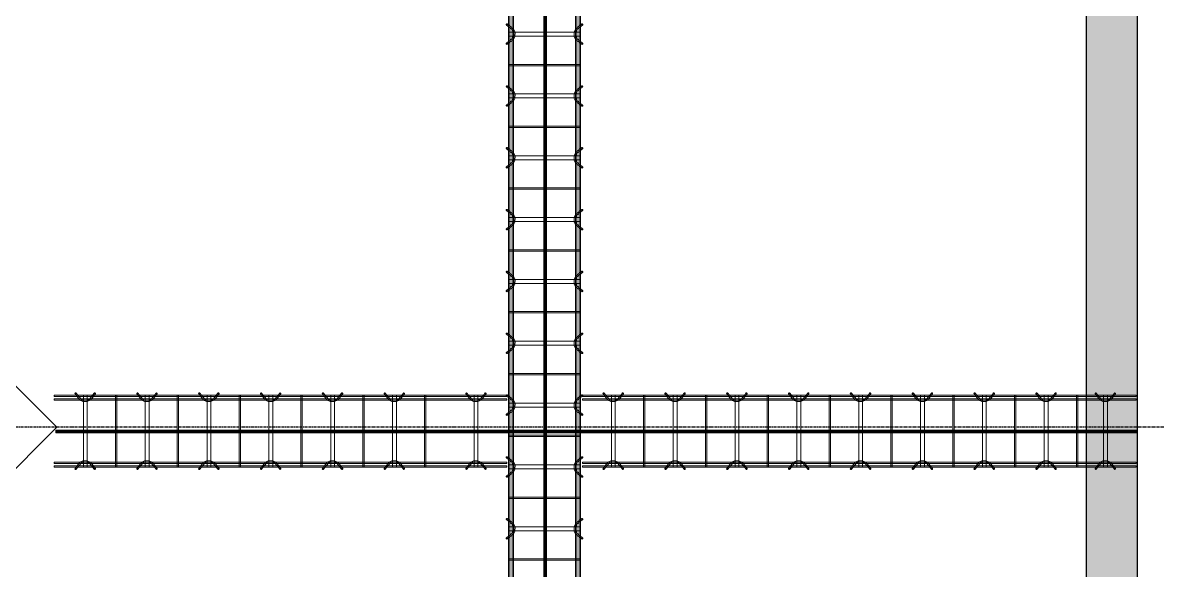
# Model space of a CAD drawing. Header units: inches. Extents: x -19229 to -222, y -6301 to 12387.
# Drawn here: x -2159.7 to -1939.5, y 11159.4 to 11265.7 of the extents above; entities that cross this region are included whole.
import ezdxf

# ---------------------------------------------------------------- set-up
doc = ezdxf.new("R2010")
doc.units = ezdxf.units.IN
doc.header["$MEASUREMENT"] = 0
doc.linetypes.add('Grid Line 1_2_', pattern=[0.875, 0.5, -0.125, 0.125, -0.125])
for name, color, linetype, lineweight in [('A-FLOR', 192, 'Continuous', 9), ('A-GENM', 13, 'Continuous', 9), ('A-WALL-PATT', 111, 'Continuous', 25), ('S-BEAM', 12, 'Continuous', 9), ('S-FNDN', 32, 'Continuous', 9), ('S-GRID', 1, 'Continuous', 9)]:
    doc.layers.add(name, color=color, linetype=linetype, lineweight=lineweight)

# ---------------------------------------------------------------- blocks, each defined once
blk = doc.blocks.new('Dowel bar assembly - Dowel bar assembly-669756-SLAB ON GROUND JOINTS')
at = {"layer": 'S-BEAM'}
for p, q in [((1264.02, 2.23), (1264.97, 1.03)), ((1265.18, 1.19), (1264.23, 2.39)), ((1267.76, 2.39), (1266.81, 1.19)), ((1267.01, 1.03), (1267.96, 2.23)), ((1276.02, 2.23), (1276.97, 1.03)), ((1277.18, 1.19), (1276.23, 2.39)), ((1279.76, 2.39), (1278.81, 1.19)), ((1279.01, 1.03), (1279.96, 2.23)), ((1288.02, 2.23), (1288.97, 1.03)), ((1289.18, 1.19), (1288.23, 2.39)), ((1291.76, 2.39), (1290.81, 1.19)), ((1291.01, 1.03), (1291.96, 2.23)), ((1300.02, 2.23), (1300.97, 1.03)), ((1301.18, 1.19), (1300.23, 2.39)), ((1303.76, 2.39), (1302.81, 1.19)), ((1303.01, 1.03), (1303.96, 2.23)), ((1312.02, 2.23), (1312.97, 1.03)), ((1313.18, 1.19), (1312.23, 2.39)), ((1315.76, 2.39), (1314.81, 1.19)), ((1315.01, 1.03), (1315.96, 2.23)), ((1324.02, 2.23), (1324.97, 1.03)), ((1325.18, 1.19), (1324.23, 2.39)), ((1327.76, 2.39), (1326.81, 1.19)), ((1327.01, 1.03), (1327.96, 2.23)), ((1336.02, 2.23), (1336.97, 1.03)), ((1337.18, 1.19), (1336.23, 2.39)), ((1339.76, 2.39), (1338.81, 1.19)), ((1339.01, 1.03), (1339.96, 2.23)), ((1348.02, 2.23), (1348.97, 1.03)), ((1349.18, 1.19), (1348.23, 2.39)), ((1351.76, 2.39), (1350.81, 1.19)), ((1351.01, 1.03), (1351.96, 2.23)), ((1360.02, 2.23), (1360.97, 1.03)), ((1361.18, 1.19), (1360.23, 2.39)), ((1363.76, 2.39), (1362.81, 1.19)), ((1363.01, 1.03), (1363.96, 2.23)), ((2175, 1.98), (0, 1.98)), ((0, 1.72), (2175, 1.72)), ((2175, 1.25), (0, 1.25)), ((0, 0.99), (2175, 0.99)), ((1259.87, 1.99), (1259.87, -12.01)), ((1260.13, 1.99), (1259.87, 1.99)), ((1259.87, 1.99), (1260.13, 1.99)), ((1260.13, -12.01), (1260.13, 1.99)), ((1265.62, 1.99), (1265.62, -12.01)), ((1266.38, 1.99), (1265.62, 1.99)), ((1265.62, 1.99), (1266.38, 1.99)), ((1266.38, -12.01), (1266.38, 1.99)), ((1271.87, 1.99), (1271.87, -12.01)), ((1272.13, 1.99), (1271.87, 1.99)), ((1271.87, 1.99), (1272.13, 1.99)), ((1272.13, -12.01), (1272.13, 1.99)), ((1277.62, 1.99), (1277.62, -12.01)), ((1278.38, 1.99), (1277.62, 1.99)), ((1277.62, 1.99), (1278.38, 1.99)), ((1278.38, -12.01), (1278.38, 1.99)), ((1283.87, 1.99), (1283.87, -12.01)), ((1284.13, 1.99), (1283.87, 1.99)), ((1283.87, 1.99), (1284.13, 1.99)), ((1284.13, -12.01), (1284.13, 1.99)), ((1289.62, 1.99), (1289.62, -12.01)), ((1290.38, 1.99), (1289.62, 1.99)), ((1289.62, 1.99), (1290.38, 1.99)), ((1290.38, -12.01), (1290.38, 1.99)), ((1295.87, 1.99), (1295.87, -12.01)), ((1296.13, 1.99), (1295.87, 1.99)), ((1295.87, 1.99), (1296.13, 1.99)), ((1296.13, -12.01), (1296.13, 1.99)), ((1301.62, 1.99), (1301.62, -12.01)), ((1302.38, 1.99), (1301.62, 1.99)), ((1301.62, 1.99), (1302.38, 1.99)), ((1302.38, -12.01), (1302.38, 1.99)), ((1307.87, 1.99), (1307.87, -12.01)), ((1308.13, 1.99), (1307.87, 1.99)), ((1307.87, 1.99), (1308.13, 1.99)), ((1308.13, -12.01), (1308.13, 1.99)), ((1313.62, 1.99), (1313.62, -12.01)), ((1314.38, 1.99), (1313.62, 1.99)), ((1313.62, 1.99), (1314.38, 1.99)), ((1314.38, -12.01), (1314.38, 1.99)), ((1319.87, 1.99), (1319.87, -12.01)), ((1320.13, 1.99), (1319.87, 1.99)), ((1319.87, 1.99), (1320.13, 1.99)), ((1320.13, -12.01), (1320.13, 1.99)), ((1325.62, 1.99), (1325.62, -12.01)), ((1326.38, 1.99), (1325.62, 1.99)), ((1325.62, 1.99), (1326.38, 1.99)), ((1326.38, -12.01), (1326.38, 1.99)), ((1331.87, 1.99), (1331.87, -12.01)), ((1332.13, 1.99), (1331.87, 1.99)), ((1331.87, 1.99), (1332.13, 1.99)), ((1332.13, -12.01), (1332.13, 1.99)), ((1337.62, 1.99), (1337.62, -12.01)), ((1338.38, 1.99), (1337.62, 1.99)), ((1337.62, 1.99), (1338.38, 1.99)), ((1338.38, -12.01), (1338.38, 1.99)), ((1343.87, 1.99), (1343.87, -12.01)), ((1344.13, 1.99), (1343.87, 1.99)), ((1343.87, 1.99), (1344.13, 1.99)), ((1344.13, -12.01), (1344.13, 1.99)), ((1349.62, 1.99), (1349.62, -12.01)), ((1350.38, 1.99), (1349.62, 1.99)), ((1349.62, 1.99), (1350.38, 1.99)), ((1350.38, -12.01), (1350.38, 1.99)), ((1355.87, 1.99), (1355.87, -12.01)), ((1356.13, 1.99), (1355.87, 1.99)), ((1355.87, 1.99), (1356.13, 1.99)), ((1356.13, -12.01), (1356.13, 1.99)), ((1361.62, 1.99), (1361.62, -12.01)), ((1362.38, 1.99), (1361.62, 1.99)), ((1361.62, 1.99), (1362.38, 1.99)), ((1362.38, -12.01), (1362.38, 1.99)), ((2175, -11.01), (0, -11.01)), ((0, -11.27), (2175, -11.27)), ((2175, -11.74), (0, -11.74)), ((0, -12), (2175, -12)), ((1260.13, -12.01), (1259.87, -12.01)), ((1259.87, -12.01), (1260.13, -12.01)), ((1264.97, -11.05), (1264.02, -12.25)), ((1264.23, -12.41), (1265.18, -11.21)), ((1266.38, -12.01), (1265.62, -12.01)), ((1265.62, -12.01), (1266.38, -12.01)), ((1266.81, -11.21), (1267.76, -12.41)), ((1267.96, -12.25), (1267.01, -11.05)), ((1272.13, -12.01), (1271.87, -12.01)), ((1271.87, -12.01), (1272.13, -12.01)), ((1276.97, -11.05), (1276.02, -12.25)), ((1276.23, -12.41), (1277.18, -11.21)), ((1278.38, -12.01), (1277.62, -12.01)), ((1277.62, -12.01), (1278.38, -12.01)), ((1278.81, -11.21), (1279.76, -12.41)), ((1279.96, -12.25), (1279.01, -11.05)), ((1284.13, -12.01), (1283.87, -12.01)), ((1283.87, -12.01), (1284.13, -12.01)), ((1288.97, -11.05), (1288.02, -12.25)), ((1288.23, -12.41), (1289.18, -11.21)), ((1290.38, -12.01), (1289.62, -12.01)), ((1289.62, -12.01), (1290.38, -12.01)), ((1290.81, -11.21), (1291.76, -12.41)), ((1291.96, -12.25), (1291.01, -11.05)), ((1296.13, -12.01), (1295.87, -12.01)), ((1295.87, -12.01), (1296.13, -12.01)), ((1300.97, -11.05), (1300.02, -12.25)), ((1300.23, -12.41), (1301.18, -11.21)), ((1302.38, -12.01), (1301.62, -12.01)), ((1301.62, -12.01), (1302.38, -12.01)), ((1302.81, -11.21), (1303.76, -12.41)), ((1303.96, -12.25), (1303.01, -11.05)), ((1308.13, -12.01), (1307.87, -12.01)), ((1307.87, -12.01), (1308.13, -12.01)), ((1312.97, -11.05), (1312.02, -12.25)), ((1312.23, -12.41), (1313.18, -11.21)), ((1314.38, -12.01), (1313.62, -12.01)), ((1313.62, -12.01), (1314.38, -12.01)), ((1314.81, -11.21), (1315.76, -12.41)), ((1315.96, -12.25), (1315.01, -11.05)), ((1320.13, -12.01), (1319.87, -12.01)), ((1319.87, -12.01), (1320.13, -12.01)), ((1324.97, -11.05), (1324.02, -12.25)), ((1324.23, -12.41), (1325.18, -11.21)), ((1326.38, -12.01), (1325.62, -12.01)), ((1325.62, -12.01), (1326.38, -12.01)), ((1326.81, -11.21), (1327.76, -12.41)), ((1327.96, -12.25), (1327.01, -11.05)), ((1332.13, -12.01), (1331.87, -12.01)), ((1331.87, -12.01), (1332.13, -12.01)), ((1336.97, -11.05), (1336.02, -12.25)), ((1336.23, -12.41), (1337.18, -11.21)), ((1338.38, -12.01), (1337.62, -12.01)), ((1337.62, -12.01), (1338.38, -12.01)), ((1338.81, -11.21), (1339.76, -12.41)), ((1339.96, -12.25), (1339.01, -11.05)), ((1344.13, -12.01), (1343.87, -12.01)), ((1343.87, -12.01), (1344.13, -12.01)), ((1348.97, -11.05), (1348.02, -12.25)), ((1348.23, -12.41), (1349.18, -11.21)), ((1350.38, -12.01), (1349.62, -12.01)), ((1349.62, -12.01), (1350.38, -12.01)), ((1350.81, -11.21), (1351.76, -12.41)), ((1351.96, -12.25), (1351.01, -11.05)), ((1356.13, -12.01), (1355.87, -12.01)), ((1355.87, -12.01), (1356.13, -12.01)), ((1360.97, -11.05), (1360.02, -12.25)), ((1360.23, -12.41), (1361.18, -11.21)), ((1362.38, -12.01), (1361.62, -12.01)), ((1361.62, -12.01), (1362.38, -12.01)), ((1362.81, -11.21), (1363.76, -12.41)), ((1363.96, -12.25), (1363.01, -11.05))]:
    blk.add_line(p, q, dxfattribs=at)
at = {"layer": 'S-BEAM', "flags": 128}
for points in [[(1264.97, 1.03), (1265.53, 0.73), (1266.39, 0.72), (1266.97, 0.99), (1267.01, 1.03)], [(1265.18, 1.19), (1265.62, 0.97), (1266.38, 0.98), (1266.81, 1.19)], [(1276.97, 1.03), (1277.53, 0.73), (1278.39, 0.72), (1278.97, 0.99), (1279.01, 1.03)], [(1277.18, 1.19), (1277.62, 0.97), (1278.38, 0.98), (1278.81, 1.19)], [(1288.97, 1.03), (1289.53, 0.73), (1290.39, 0.72), (1290.97, 0.99), (1291.01, 1.03)], [(1289.18, 1.19), (1289.62, 0.97), (1290.38, 0.98), (1290.81, 1.19)], [(1300.97, 1.03), (1301.53, 0.73), (1302.39, 0.72), (1302.97, 0.99), (1303.01, 1.03)], [(1301.18, 1.19), (1301.62, 0.97), (1302.38, 0.98), (1302.81, 1.19)], [(1312.97, 1.03), (1313.53, 0.73), (1314.39, 0.72), (1314.97, 0.99), (1315.01, 1.03)], [(1313.18, 1.19), (1313.62, 0.97), (1314.38, 0.98), (1314.81, 1.19)], [(1324.97, 1.03), (1325.53, 0.73), (1326.39, 0.72), (1326.97, 0.99), (1327.01, 1.03)], [(1325.18, 1.19), (1325.62, 0.97), (1326.38, 0.98), (1326.81, 1.19)], [(1336.97, 1.03), (1337.53, 0.73), (1338.39, 0.72), (1338.97, 0.99), (1339.01, 1.03)], [(1337.18, 1.19), (1337.62, 0.97), (1338.38, 0.98), (1338.81, 1.19)], [(1348.97, 1.03), (1349.53, 0.73), (1350.39, 0.72), (1350.97, 0.99), (1351.01, 1.03)], [(1349.18, 1.19), (1349.62, 0.97), (1350.38, 0.98), (1350.81, 1.19)], [(1360.97, 1.03), (1361.53, 0.73), (1362.39, 0.72), (1362.97, 0.99), (1363.01, 1.03)], [(1361.18, 1.19), (1361.62, 0.97), (1362.38, 0.98), (1362.81, 1.19)], [(1264.97, -11.05), (1265.53, -10.75), (1266.39, -10.74), (1266.97, -11.01), (1267.01, -11.05)], [(1265.18, -11.21), (1265.62, -10.99), (1266.38, -11), (1266.81, -11.21)], [(1276.97, -11.05), (1277.53, -10.75), (1278.39, -10.74), (1278.97, -11.01), (1279.01, -11.05)], [(1277.18, -11.21), (1277.62, -10.99), (1278.38, -11), (1278.81, -11.21)], [(1288.97, -11.05), (1289.53, -10.75), (1290.39, -10.74), (1290.97, -11.01), (1291.01, -11.05)], [(1289.18, -11.21), (1289.62, -10.99), (1290.38, -11), (1290.81, -11.21)], [(1300.97, -11.05), (1301.53, -10.75), (1302.39, -10.74), (1302.97, -11.01), (1303.01, -11.05)], [(1301.18, -11.21), (1301.62, -10.99), (1302.38, -11), (1302.81, -11.21)], [(1312.97, -11.05), (1313.53, -10.75), (1314.39, -10.74), (1314.97, -11.01), (1315.01, -11.05)], [(1313.18, -11.21), (1313.62, -10.99), (1314.38, -11), (1314.81, -11.21)], [(1324.97, -11.05), (1325.53, -10.75), (1326.39, -10.74), (1326.97, -11.01), (1327.01, -11.05)], [(1325.18, -11.21), (1325.62, -10.99), (1326.38, -11), (1326.81, -11.21)], [(1336.97, -11.05), (1337.53, -10.75), (1338.39, -10.74), (1338.97, -11.01), (1339.01, -11.05)], [(1337.18, -11.21), (1337.62, -10.99), (1338.38, -11), (1338.81, -11.21)], [(1348.97, -11.05), (1349.53, -10.75), (1350.39, -10.74), (1350.97, -11.01), (1351.01, -11.05)], [(1349.18, -11.21), (1349.62, -10.99), (1350.38, -11), (1350.81, -11.21)], [(1360.97, -11.05), (1361.53, -10.75), (1362.39, -10.74), (1362.97, -11.01), (1363.01, -11.05)], [(1361.18, -11.21), (1361.62, -10.99), (1362.38, -11), (1362.81, -11.21)]]:
    blk.add_lwpolyline(points, dxfattribs=at)
at = {"layer": 'S-BEAM'}
for centre, major_axis, start_param, end_param in [((1264.12, 2.31), (0.101, 0.08), 5.709265, 8.850858), ((1264.12, 2.31), (0.101, 0.08), 2.567673, 5.709265), ((1267.86, 2.31), (-0.101, 0.08), 3.715513, 6.857105), ((1267.86, 2.31), (-0.101, 0.08), 0.57392, 3.715513), ((1276.12, 2.31), (0.101, 0.08), 5.709265, 8.850858), ((1276.12, 2.31), (0.101, 0.08), 2.567673, 5.709265), ((1279.86, 2.31), (-0.101, 0.08), 3.715513, 6.857105), ((1279.86, 2.31), (-0.101, 0.08), 0.57392, 3.715513), ((1288.12, 2.31), (0.101, 0.08), 5.709265, 8.850858), ((1288.12, 2.31), (0.101, 0.08), 2.567673, 5.709265), ((1291.86, 2.31), (-0.101, 0.08), 3.715513, 6.857105), ((1291.86, 2.31), (-0.101, 0.08), 0.57392, 3.715513), ((1300.12, 2.31), (0.101, 0.08), 5.709265, 8.850858), ((1300.12, 2.31), (0.101, 0.08), 2.567673, 5.709265), ((1303.86, 2.31), (-0.101, 0.08), 3.715513, 6.857105), ((1303.86, 2.31), (-0.101, 0.08), 0.57392, 3.715513), ((1312.12, 2.31), (0.101, 0.08), 5.709265, 8.850858), ((1312.12, 2.31), (0.101, 0.08), 2.567673, 5.709265), ((1315.86, 2.31), (-0.101, 0.08), 3.715513, 6.857105), ((1315.86, 2.31), (-0.101, 0.08), 0.57392, 3.715513), ((1324.12, 2.31), (0.101, 0.08), 5.709265, 8.850858), ((1324.12, 2.31), (0.101, 0.08), 2.567673, 5.709265), ((1327.86, 2.31), (-0.101, 0.08), 3.715513, 6.857105), ((1327.86, 2.31), (-0.101, 0.08), 0.57392, 3.715513), ((1336.12, 2.31), (0.101, 0.08), 5.709265, 8.850858), ((1336.12, 2.31), (0.101, 0.08), 2.567673, 5.709265), ((1339.86, 2.31), (-0.101, 0.08), 3.715513, 6.857105), ((1339.86, 2.31), (-0.101, 0.08), 0.57392, 3.715513), ((1348.12, 2.31), (0.101, 0.08), 5.709265, 8.850858), ((1348.12, 2.31), (0.101, 0.08), 2.567673, 5.709265), ((1351.86, 2.31), (-0.101, 0.08), 3.715513, 6.857105), ((1351.86, 2.31), (-0.101, 0.08), 0.57392, 3.715513), ((1360.12, 2.31), (0.101, 0.08), 5.709265, 8.850858), ((1360.12, 2.31), (0.101, 0.08), 2.567673, 5.709265), ((1363.86, 2.31), (-0.101, 0.08), 3.715513, 6.857105), ((1363.86, 2.31), (-0.101, 0.08), 0.57392, 3.715513), ((1264.12, -12.33), (-0.101, 0.08), 3.715513, 6.857105), ((1264.12, -12.33), (-0.101, 0.08), 0.57392, 3.715513), ((1267.86, -12.33), (0.101, 0.08), 5.709265, 8.850858), ((1267.86, -12.33), (0.101, 0.08), 2.567673, 5.709265), ((1276.12, -12.33), (-0.101, 0.08), 3.715513, 6.857105), ((1276.12, -12.33), (-0.101, 0.08), 0.57392, 3.715513), ((1279.86, -12.33), (0.101, 0.08), 5.709265, 8.850858), ((1279.86, -12.33), (0.101, 0.08), 2.567673, 5.709265), ((1288.12, -12.33), (-0.101, 0.08), 3.715513, 6.857105), ((1288.12, -12.33), (-0.101, 0.08), 0.57392, 3.715513), ((1291.86, -12.33), (0.101, 0.08), 5.709265, 8.850858), ((1291.86, -12.33), (0.101, 0.08), 2.567673, 5.709265), ((1300.12, -12.33), (-0.101, 0.08), 3.715513, 6.857105), ((1300.12, -12.33), (-0.101, 0.08), 0.57392, 3.715513), ((1303.86, -12.33), (0.101, 0.08), 5.709265, 8.850858), ((1303.86, -12.33), (0.101, 0.08), 2.567673, 5.709265), ((1312.12, -12.33), (-0.101, 0.08), 3.715513, 6.857105), ((1312.12, -12.33), (-0.101, 0.08), 0.57392, 3.715513), ((1315.86, -12.33), (0.101, 0.08), 5.709265, 8.850858), ((1315.86, -12.33), (0.101, 0.08), 2.567673, 5.709265), ((1324.12, -12.33), (-0.101, 0.08), 3.715513, 6.857105), ((1324.12, -12.33), (-0.101, 0.08), 0.57392, 3.715513), ((1327.86, -12.33), (0.101, 0.08), 5.709265, 8.850858), ((1327.86, -12.33), (0.101, 0.08), 2.567673, 5.709265), ((1336.12, -12.33), (-0.101, 0.08), 3.715513, 6.857105), ((1336.12, -12.33), (-0.101, 0.08), 0.57392, 3.715513), ((1339.86, -12.33), (0.101, 0.08), 5.709265, 8.850858), ((1339.86, -12.33), (0.101, 0.08), 2.567673, 5.709265), ((1348.12, -12.33), (-0.101, 0.08), 3.715513, 6.857105), ((1348.12, -12.33), (-0.101, 0.08), 0.57392, 3.715513), ((1351.86, -12.33), (0.101, 0.08), 5.709265, 8.850858), ((1351.86, -12.33), (0.101, 0.08), 2.567673, 5.709265), ((1360.12, -12.33), (-0.101, 0.08), 3.715513, 6.857105), ((1360.12, -12.33), (-0.101, 0.08), 0.57392, 3.715513), ((1363.86, -12.33), (0.101, 0.08), 5.709265, 8.850858), ((1363.86, -12.33), (0.101, 0.08), 2.567673, 5.709265)]:
    blk.add_ellipse(centre, major_axis=major_axis, ratio=0.816528, start_param=start_param, end_param=end_param, dxfattribs=at)
blk = doc.blocks.new('Dowel bar assembly - Dowel bar assembly-673280-SLAB ON GROUND JOINTS')
at = {"layer": 'S-BEAM'}
for p, q in [((4.02, 2.23), (4.97, 1.03)), ((5.18, 1.19), (4.23, 2.39)), ((7.76, 2.39), (6.81, 1.19)), ((7.01, 1.03), (7.96, 2.23)), ((16.02, 2.23), (16.97, 1.03)), ((17.18, 1.19), (16.23, 2.39)), ((19.76, 2.39), (18.81, 1.19)), ((19.01, 1.03), (19.96, 2.23)), ((28.02, 2.23), (28.97, 1.03)), ((29.18, 1.19), (28.23, 2.39)), ((31.76, 2.39), (30.81, 1.19)), ((31.01, 1.03), (31.96, 2.23)), ((40.02, 2.23), (40.97, 1.03)), ((41.18, 1.19), (40.23, 2.39)), ((43.76, 2.39), (42.81, 1.19)), ((43.01, 1.03), (43.96, 2.23)), ((52.02, 2.23), (52.97, 1.03)), ((53.18, 1.19), (52.23, 2.39)), ((55.76, 2.39), (54.81, 1.19)), ((55.01, 1.03), (55.96, 2.23)), ((64.02, 2.23), (64.97, 1.03)), ((65.18, 1.19), (64.23, 2.39)), ((67.76, 2.39), (66.81, 1.19)), ((67.01, 1.03), (67.96, 2.23)), ((79.86, 2.23), (80.81, 1.03)), ((81.01, 1.19), (80.06, 2.39)), ((83.6, 2.39), (82.65, 1.19)), ((82.85, 1.03), (83.8, 2.23)), ((87.84, 1.98), (0, 1.98)), ((0, 1.98), (0, 1.72)), ((0, 1.72), (0, 1.98)), ((0, 1.72), (87.84, 1.72)), ((87.84, 1.25), (0, 1.25)), ((0, 0.99), (0, 1.25)), ((0, 1.25), (0, 0.99)), ((0, 0.99), (87.84, 0.99)), ((5.63, 1.99), (5.63, -12.01)), ((6.38, 1.99), (5.63, 1.99)), ((5.63, 1.99), (6.38, 1.99)), ((6.38, -12.01), (6.38, 1.99)), ((11.87, 1.99), (11.87, -12.01)), ((12.13, 1.99), (11.87, 1.99)), ((11.87, 1.99), (12.13, 1.99)), ((12.13, -12.01), (12.13, 1.99)), ((17.63, 1.99), (17.63, -12.01)), ((18.38, 1.99), (17.63, 1.99)), ((17.63, 1.99), (18.38, 1.99)), ((18.38, -12.01), (18.38, 1.99)), ((23.87, 1.99), (23.87, -12.01)), ((24.13, 1.99), (23.87, 1.99)), ((23.87, 1.99), (24.13, 1.99)), ((24.13, -12.01), (24.13, 1.99)), ((29.63, 1.99), (29.63, -12.01)), ((30.38, 1.99), (29.63, 1.99)), ((29.63, 1.99), (30.38, 1.99)), ((30.38, -12.01), (30.38, 1.99)), ((35.87, 1.99), (35.87, -12.01)), ((36.13, 1.99), (35.87, 1.99)), ((35.87, 1.99), (36.13, 1.99)), ((36.13, -12.01), (36.13, 1.99)), ((41.63, 1.99), (41.63, -12.01)), ((42.38, 1.99), (41.63, 1.99)), ((41.63, 1.99), (42.38, 1.99)), ((42.38, -12.01), (42.38, 1.99)), ((47.87, 1.99), (47.87, -12.01)), ((48.13, 1.99), (47.87, 1.99)), ((47.87, 1.99), (48.13, 1.99)), ((48.13, -12.01), (48.13, 1.99)), ((53.63, 1.99), (53.63, -12.01)), ((54.38, 1.99), (53.63, 1.99)), ((53.63, 1.99), (54.38, 1.99)), ((54.38, -12.01), (54.38, 1.99)), ((59.87, 1.99), (59.87, -12.01)), ((60.13, 1.99), (59.87, 1.99)), ((59.87, 1.99), (60.13, 1.99)), ((60.13, -12.01), (60.13, 1.99)), ((65.63, 1.99), (65.63, -12.01)), ((66.38, 1.99), (65.63, 1.99)), ((65.63, 1.99), (66.38, 1.99)), ((66.38, -12.01), (66.38, 1.99)), ((71.87, 1.99), (71.87, -12.01)), ((72.13, 1.99), (71.87, 1.99)), ((71.87, 1.99), (72.13, 1.99)), ((72.13, -12.01), (72.13, 1.99)), ((81.46, 1.99), (81.46, -12.01)), ((82.21, 1.99), (81.46, 1.99)), ((81.46, 1.99), (82.21, 1.99)), ((82.21, -12.01), (82.21, 1.99)), ((87.84, 1.98), (87.84, 1.72)), ((87.84, 1.72), (87.84, 1.98)), ((87.84, 0.99), (87.84, 1.25)), ((87.84, 1.25), (87.84, 0.99)), ((87.84, -11.01), (0, -11.01)), ((0, -11.27), (0, -11.01)), ((0, -11.01), (0, -11.27)), ((0, -11.27), (87.84, -11.27)), ((87.84, -11.74), (0, -11.74)), ((0, -12), (0, -11.74)), ((0, -11.74), (0, -12)), ((0, -12), (87.84, -12)), ((4.97, -11.05), (4.02, -12.25)), ((4.23, -12.41), (5.18, -11.21)), ((6.38, -12.01), (5.63, -12.01)), ((5.63, -12.01), (6.38, -12.01)), ((6.81, -11.21), (7.76, -12.41)), ((7.96, -12.25), (7.01, -11.05)), ((12.13, -12.01), (11.87, -12.01)), ((11.87, -12.01), (12.13, -12.01)), ((16.97, -11.05), (16.02, -12.25)), ((16.23, -12.41), (17.18, -11.21)), ((18.38, -12.01), (17.63, -12.01)), ((17.63, -12.01), (18.38, -12.01)), ((18.81, -11.21), (19.76, -12.41)), ((19.96, -12.25), (19.01, -11.05)), ((24.13, -12.01), (23.87, -12.01)), ((23.87, -12.01), (24.13, -12.01)), ((28.97, -11.05), (28.02, -12.25)), ((28.23, -12.41), (29.18, -11.21)), ((30.38, -12.01), (29.63, -12.01)), ((29.63, -12.01), (30.38, -12.01)), ((30.81, -11.21), (31.76, -12.41)), ((31.96, -12.25), (31.01, -11.05)), ((36.13, -12.01), (35.87, -12.01)), ((35.87, -12.01), (36.13, -12.01)), ((40.97, -11.05), (40.02, -12.25)), ((40.23, -12.41), (41.18, -11.21)), ((42.38, -12.01), (41.63, -12.01)), ((41.63, -12.01), (42.38, -12.01)), ((42.81, -11.21), (43.76, -12.41)), ((43.96, -12.25), (43.01, -11.05)), ((48.13, -12.01), (47.87, -12.01)), ((47.87, -12.01), (48.13, -12.01)), ((52.97, -11.05), (52.02, -12.25)), ((52.23, -12.41), (53.18, -11.21)), ((54.38, -12.01), (53.63, -12.01)), ((53.63, -12.01), (54.38, -12.01)), ((54.81, -11.21), (55.76, -12.41)), ((55.96, -12.25), (55.01, -11.05)), ((60.13, -12.01), (59.87, -12.01)), ((59.87, -12.01), (60.13, -12.01)), ((64.97, -11.05), (64.02, -12.25)), ((64.23, -12.41), (65.18, -11.21)), ((66.38, -12.01), (65.63, -12.01)), ((65.63, -12.01), (66.38, -12.01)), ((66.81, -11.21), (67.76, -12.41)), ((67.96, -12.25), (67.01, -11.05)), ((72.13, -12.01), (71.87, -12.01)), ((71.87, -12.01), (72.13, -12.01)), ((80.81, -11.05), (79.86, -12.25)), ((80.06, -12.41), (81.01, -11.21)), ((82.21, -12.01), (81.46, -12.01)), ((81.46, -12.01), (82.21, -12.01)), ((82.65, -11.21), (83.6, -12.41)), ((83.8, -12.25), (82.85, -11.05)), ((87.84, -11.27), (87.84, -11.01)), ((87.84, -11.01), (87.84, -11.27)), ((87.84, -12), (87.84, -11.74)), ((87.84, -11.74), (87.84, -12))]:
    blk.add_line(p, q, dxfattribs=at)
at = {"layer": 'S-BEAM', "flags": 128}
for points in [[(4.97, 1.03), (5.53, 0.73), (6.39, 0.72), (6.97, 0.99), (7.01, 1.03)], [(5.18, 1.19), (5.62, 0.97), (6.38, 0.98), (6.81, 1.19)], [(16.97, 1.03), (17.53, 0.73), (18.39, 0.72), (18.97, 0.99), (19.01, 1.03)], [(17.18, 1.19), (17.62, 0.97), (18.38, 0.98), (18.81, 1.19)], [(28.97, 1.03), (29.53, 0.73), (30.39, 0.72), (30.97, 0.99), (31.01, 1.03)], [(29.18, 1.19), (29.62, 0.97), (30.38, 0.98), (30.81, 1.19)], [(40.97, 1.03), (41.53, 0.73), (42.39, 0.72), (42.97, 0.99), (43.01, 1.03)], [(41.18, 1.19), (41.62, 0.97), (42.38, 0.98), (42.81, 1.19)], [(52.97, 1.03), (53.53, 0.73), (54.39, 0.72), (54.97, 0.99), (55.01, 1.03)], [(53.18, 1.19), (53.62, 0.97), (54.38, 0.98), (54.81, 1.19)], [(64.97, 1.03), (65.53, 0.73), (66.39, 0.72), (66.97, 0.99), (67.01, 1.03)], [(65.18, 1.19), (65.62, 0.97), (66.38, 0.98), (66.81, 1.19)], [(80.81, 1.03), (81.36, 0.73), (82.22, 0.72), (82.81, 0.99), (82.85, 1.03)], [(81.01, 1.19), (81.46, 0.97), (82.22, 0.98), (82.65, 1.19)], [(4.97, -11.05), (5.53, -10.75), (6.39, -10.74), (6.97, -11.01), (7.01, -11.05)], [(5.18, -11.21), (5.62, -10.99), (6.38, -11), (6.81, -11.21)], [(16.97, -11.05), (17.53, -10.75), (18.39, -10.74), (18.97, -11.01), (19.01, -11.05)], [(17.18, -11.21), (17.62, -10.99), (18.38, -11), (18.81, -11.21)], [(28.97, -11.05), (29.53, -10.75), (30.39, -10.74), (30.97, -11.01), (31.01, -11.05)], [(29.18, -11.21), (29.62, -10.99), (30.38, -11), (30.81, -11.21)], [(40.97, -11.05), (41.53, -10.75), (42.39, -10.74), (42.97, -11.01), (43.01, -11.05)], [(41.18, -11.21), (41.62, -10.99), (42.38, -11), (42.81, -11.21)], [(52.97, -11.05), (53.53, -10.75), (54.39, -10.74), (54.97, -11.01), (55.01, -11.05)], [(53.18, -11.21), (53.62, -10.99), (54.38, -11), (54.81, -11.21)], [(64.97, -11.05), (65.53, -10.75), (66.39, -10.74), (66.97, -11.01), (67.01, -11.05)], [(65.18, -11.21), (65.62, -10.99), (66.38, -11), (66.81, -11.21)], [(80.81, -11.05), (81.36, -10.75), (82.22, -10.74), (82.81, -11.01), (82.85, -11.05)], [(81.01, -11.21), (81.46, -10.99), (82.22, -11), (82.65, -11.21)]]:
    blk.add_lwpolyline(points, dxfattribs=at)
at = {"layer": 'S-BEAM'}
for centre, major_axis, start_param, end_param in [((4.12, 2.31), (0.101, 0.08), 5.709265, 8.850858), ((4.12, 2.31), (0.101, 0.08), 2.567673, 5.709265), ((7.86, 2.31), (-0.101, 0.08), 3.715513, 6.857105), ((7.86, 2.31), (-0.101, 0.08), 0.57392, 3.715513), ((16.12, 2.31), (0.101, 0.08), 5.709265, 8.850858), ((16.12, 2.31), (0.101, 0.08), 2.567673, 5.709265), ((19.86, 2.31), (-0.101, 0.08), 3.715513, 6.857105), ((19.86, 2.31), (-0.101, 0.08), 0.57392, 3.715513), ((28.12, 2.31), (0.101, 0.08), 5.709265, 8.850858), ((28.12, 2.31), (0.101, 0.08), 2.567673, 5.709265), ((31.86, 2.31), (-0.101, 0.08), 3.715513, 6.857105), ((31.86, 2.31), (-0.101, 0.08), 0.57392, 3.715513), ((40.12, 2.31), (0.101, 0.08), 5.709265, 8.850858), ((40.12, 2.31), (0.101, 0.08), 2.567673, 5.709265), ((43.86, 2.31), (-0.101, 0.08), 3.715513, 6.857105), ((43.86, 2.31), (-0.101, 0.08), 0.57392, 3.715513), ((52.12, 2.31), (0.101, 0.08), 5.709265, 8.850858), ((52.12, 2.31), (0.101, 0.08), 2.567673, 5.709265), ((55.86, 2.31), (-0.101, 0.08), 3.715513, 6.857105), ((55.86, 2.31), (-0.101, 0.08), 0.57392, 3.715513), ((64.12, 2.31), (0.101, 0.08), 5.709265, 8.850858), ((64.12, 2.31), (0.101, 0.08), 2.567673, 5.709265), ((67.86, 2.31), (-0.101, 0.08), 3.715513, 6.857105), ((67.86, 2.31), (-0.101, 0.08), 0.57392, 3.715513), ((79.96, 2.31), (0.101, 0.08), 5.709265, 8.850858), ((79.96, 2.31), (0.101, 0.08), 2.567673, 5.709265), ((83.7, 2.31), (-0.101, 0.08), 3.715513, 6.857105), ((83.7, 2.31), (-0.101, 0.08), 0.57392, 3.715513), ((4.12, -12.33), (-0.101, 0.08), 3.715513, 6.857105), ((4.12, -12.33), (-0.101, 0.08), 0.57392, 3.715513), ((7.86, -12.33), (0.101, 0.08), 5.709265, 8.850858), ((7.86, -12.33), (0.101, 0.08), 2.567673, 5.709265), ((16.12, -12.33), (-0.101, 0.08), 3.715513, 6.857105), ((16.12, -12.33), (-0.101, 0.08), 0.57392, 3.715513), ((19.86, -12.33), (0.101, 0.08), 5.709265, 8.850858), ((19.86, -12.33), (0.101, 0.08), 2.567673, 5.709265), ((28.12, -12.33), (-0.101, 0.08), 3.715513, 6.857105), ((28.12, -12.33), (-0.101, 0.08), 0.57392, 3.715513), ((31.86, -12.33), (0.101, 0.08), 5.709265, 8.850858), ((31.86, -12.33), (0.101, 0.08), 2.567673, 5.709265), ((40.12, -12.33), (-0.101, 0.08), 3.715513, 6.857105), ((40.12, -12.33), (-0.101, 0.08), 0.57392, 3.715513), ((43.86, -12.33), (0.101, 0.08), 5.709265, 8.850858), ((43.86, -12.33), (0.101, 0.08), 2.567673, 5.709265), ((52.12, -12.33), (-0.101, 0.08), 3.715513, 6.857105), ((52.12, -12.33), (-0.101, 0.08), 0.57392, 3.715513), ((55.86, -12.33), (0.101, 0.08), 5.709265, 8.850858), ((55.86, -12.33), (0.101, 0.08), 2.567673, 5.709265), ((64.12, -12.33), (-0.101, 0.08), 3.715513, 6.857105), ((64.12, -12.33), (-0.101, 0.08), 0.57392, 3.715513), ((67.86, -12.33), (0.101, 0.08), 5.709265, 8.850858), ((67.86, -12.33), (0.101, 0.08), 2.567673, 5.709265), ((79.96, -12.33), (-0.101, 0.08), 3.715513, 6.857105), ((79.96, -12.33), (-0.101, 0.08), 0.57392, 3.715513), ((83.7, -12.33), (0.101, 0.08), 5.709265, 8.850858), ((83.7, -12.33), (0.101, 0.08), 2.567673, 5.709265)]:
    blk.add_ellipse(centre, major_axis=major_axis, ratio=0.816528, start_param=start_param, end_param=end_param, dxfattribs=at)
blk = doc.blocks.new('Dowel bar assembly - Dowel bar assembly-675810-SLAB ON GROUND JOINTS')
at = {"layer": 'S-BEAM'}
for p, q in [((4.02, 2.23), (4.97, 1.03)), ((5.18, 1.19), (4.23, 2.39)), ((7.76, 2.39), (6.81, 1.19)), ((7.01, 1.03), (7.96, 2.23)), ((16.02, 2.23), (16.97, 1.03)), ((17.18, 1.19), (16.23, 2.39)), ((19.76, 2.39), (18.81, 1.19)), ((19.01, 1.03), (19.96, 2.23)), ((28.02, 2.23), (28.97, 1.03)), ((29.18, 1.19), (28.23, 2.39)), ((31.76, 2.39), (30.81, 1.19)), ((31.01, 1.03), (31.96, 2.23)), ((40.02, 2.23), (40.97, 1.03)), ((41.18, 1.19), (40.23, 2.39)), ((43.76, 2.39), (42.81, 1.19)), ((43.01, 1.03), (43.96, 2.23)), ((52.02, 2.23), (52.97, 1.03)), ((53.18, 1.19), (52.23, 2.39)), ((55.76, 2.39), (54.81, 1.19)), ((55.01, 1.03), (55.96, 2.23)), ((64.02, 2.23), (64.97, 1.03)), ((65.18, 1.19), (64.23, 2.39)), ((67.76, 2.39), (66.81, 1.19)), ((67.01, 1.03), (67.96, 2.23)), ((76.02, 2.23), (76.97, 1.03)), ((77.18, 1.19), (76.23, 2.39)), ((79.76, 2.39), (78.81, 1.19)), ((79.01, 1.03), (79.96, 2.23)), ((88.02, 2.23), (88.97, 1.03)), ((89.18, 1.19), (88.23, 2.39)), ((91.76, 2.39), (90.81, 1.19)), ((91.01, 1.03), (91.96, 2.23)), ((99.52, 2.23), (100.47, 1.03)), ((100.68, 1.19), (99.73, 2.39)), ((103.26, 2.39), (102.31, 1.19)), ((102.51, 1.03), (103.46, 2.23)), ((107.5, 1.98), (0, 1.98)), ((0, 1.98), (0, 1.72)), ((0, 1.72), (0, 1.98)), ((0, 1.72), (107.5, 1.72)), ((107.5, 1.25), (0, 1.25)), ((0, 0.99), (0, 1.25)), ((0, 1.25), (0, 0.99)), ((0, 0.99), (107.5, 0.99)), ((5.63, 1.99), (5.63, -12.01)), ((6.38, 1.99), (5.63, 1.99)), ((5.63, 1.99), (6.38, 1.99)), ((6.38, -12.01), (6.38, 1.99)), ((11.87, 1.99), (11.87, -12.01)), ((12.13, 1.99), (11.87, 1.99)), ((11.87, 1.99), (12.13, 1.99)), ((12.13, -12.01), (12.13, 1.99)), ((17.63, 1.99), (17.63, -12.01)), ((18.38, 1.99), (17.63, 1.99)), ((17.63, 1.99), (18.38, 1.99)), ((18.38, -12.01), (18.38, 1.99)), ((23.87, 1.99), (23.87, -12.01)), ((24.13, 1.99), (23.87, 1.99)), ((23.87, 1.99), (24.13, 1.99)), ((24.13, -12.01), (24.13, 1.99)), ((29.63, 1.99), (29.63, -12.01)), ((30.38, 1.99), (29.63, 1.99)), ((29.63, 1.99), (30.38, 1.99)), ((30.38, -12.01), (30.38, 1.99)), ((35.87, 1.99), (35.87, -12.01)), ((36.13, 1.99), (35.87, 1.99)), ((35.87, 1.99), (36.13, 1.99)), ((36.13, -12.01), (36.13, 1.99)), ((41.63, 1.99), (41.63, -12.01)), ((42.38, 1.99), (41.63, 1.99)), ((41.63, 1.99), (42.38, 1.99)), ((42.38, -12.01), (42.38, 1.99)), ((47.87, 1.99), (47.87, -12.01)), ((48.13, 1.99), (47.87, 1.99)), ((47.87, 1.99), (48.13, 1.99)), ((48.13, -12.01), (48.13, 1.99)), ((53.63, 1.99), (53.63, -12.01)), ((54.38, 1.99), (53.63, 1.99)), ((53.63, 1.99), (54.38, 1.99)), ((54.38, -12.01), (54.38, 1.99)), ((59.87, 1.99), (59.87, -12.01)), ((60.13, 1.99), (59.87, 1.99)), ((59.87, 1.99), (60.13, 1.99)), ((60.13, -12.01), (60.13, 1.99)), ((65.63, 1.99), (65.63, -12.01)), ((66.38, 1.99), (65.63, 1.99)), ((65.63, 1.99), (66.38, 1.99)), ((66.38, -12.01), (66.38, 1.99)), ((71.87, 1.99), (71.87, -12.01)), ((72.13, 1.99), (71.87, 1.99)), ((71.87, 1.99), (72.13, 1.99)), ((72.13, -12.01), (72.13, 1.99)), ((77.63, 1.99), (77.63, -12.01)), ((78.38, 1.99), (77.63, 1.99)), ((77.63, 1.99), (78.38, 1.99)), ((78.38, -12.01), (78.38, 1.99)), ((83.87, 1.99), (83.87, -12.01)), ((84.13, 1.99), (83.87, 1.99)), ((83.87, 1.99), (84.13, 1.99)), ((84.13, -12.01), (84.13, 1.99)), ((89.63, 1.99), (89.63, -12.01)), ((90.38, 1.99), (89.63, 1.99)), ((89.63, 1.99), (90.38, 1.99)), ((90.38, -12.01), (90.38, 1.99)), ((95.87, 1.99), (95.87, -12.01)), ((96.13, 1.99), (95.87, 1.99)), ((95.87, 1.99), (96.13, 1.99)), ((96.13, -12.01), (96.13, 1.99)), ((101.13, 1.99), (101.13, -12.01)), ((101.88, 1.99), (101.13, 1.99)), ((101.13, 1.99), (101.88, 1.99)), ((101.88, -12.01), (101.88, 1.99)), ((107.5, 1.98), (107.5, 1.72)), ((107.5, 1.72), (107.5, 1.98)), ((107.5, 0.99), (107.5, 1.25)), ((107.5, 1.25), (107.5, 0.99)), ((107.5, -11.01), (0, -11.01)), ((0, -11.27), (0, -11.01)), ((0, -11.01), (0, -11.27)), ((0, -11.27), (107.5, -11.27)), ((107.5, -11.74), (0, -11.74)), ((0, -12), (0, -11.74)), ((0, -11.74), (0, -12)), ((0, -12), (107.5, -12)), ((4.97, -11.05), (4.02, -12.25)), ((4.23, -12.41), (5.18, -11.21)), ((6.38, -12.01), (5.63, -12.01)), ((5.63, -12.01), (6.38, -12.01)), ((6.81, -11.21), (7.76, -12.41)), ((7.96, -12.25), (7.01, -11.05)), ((12.13, -12.01), (11.87, -12.01)), ((11.87, -12.01), (12.13, -12.01)), ((16.97, -11.05), (16.02, -12.25)), ((16.23, -12.41), (17.18, -11.21)), ((18.38, -12.01), (17.63, -12.01)), ((17.63, -12.01), (18.38, -12.01)), ((18.81, -11.21), (19.76, -12.41)), ((19.96, -12.25), (19.01, -11.05)), ((24.13, -12.01), (23.87, -12.01)), ((23.87, -12.01), (24.13, -12.01)), ((28.97, -11.05), (28.02, -12.25)), ((28.23, -12.41), (29.18, -11.21)), ((30.38, -12.01), (29.63, -12.01)), ((29.63, -12.01), (30.38, -12.01)), ((30.81, -11.21), (31.76, -12.41)), ((31.96, -12.25), (31.01, -11.05)), ((36.13, -12.01), (35.87, -12.01)), ((35.87, -12.01), (36.13, -12.01)), ((40.97, -11.05), (40.02, -12.25)), ((40.23, -12.41), (41.18, -11.21)), ((42.38, -12.01), (41.63, -12.01)), ((41.63, -12.01), (42.38, -12.01)), ((42.81, -11.21), (43.76, -12.41)), ((43.96, -12.25), (43.01, -11.05)), ((48.13, -12.01), (47.87, -12.01)), ((47.87, -12.01), (48.13, -12.01)), ((52.97, -11.05), (52.02, -12.25)), ((52.23, -12.41), (53.18, -11.21)), ((54.38, -12.01), (53.63, -12.01)), ((53.63, -12.01), (54.38, -12.01)), ((54.81, -11.21), (55.76, -12.41)), ((55.96, -12.25), (55.01, -11.05)), ((60.13, -12.01), (59.87, -12.01)), ((59.87, -12.01), (60.13, -12.01)), ((64.97, -11.05), (64.02, -12.25)), ((64.23, -12.41), (65.18, -11.21)), ((66.38, -12.01), (65.63, -12.01)), ((65.63, -12.01), (66.38, -12.01)), ((66.81, -11.21), (67.76, -12.41)), ((67.96, -12.25), (67.01, -11.05)), ((72.13, -12.01), (71.87, -12.01)), ((71.87, -12.01), (72.13, -12.01)), ((76.97, -11.05), (76.02, -12.25)), ((76.23, -12.41), (77.18, -11.21)), ((78.38, -12.01), (77.63, -12.01)), ((77.63, -12.01), (78.38, -12.01)), ((78.81, -11.21), (79.76, -12.41)), ((79.96, -12.25), (79.01, -11.05)), ((84.13, -12.01), (83.87, -12.01)), ((83.87, -12.01), (84.13, -12.01)), ((88.97, -11.05), (88.02, -12.25)), ((88.23, -12.41), (89.18, -11.21)), ((90.38, -12.01), (89.63, -12.01)), ((89.63, -12.01), (90.38, -12.01)), ((90.81, -11.21), (91.76, -12.41)), ((91.96, -12.25), (91.01, -11.05)), ((96.13, -12.01), (95.87, -12.01)), ((95.87, -12.01), (96.13, -12.01)), ((100.47, -11.05), (99.52, -12.25)), ((99.73, -12.41), (100.68, -11.21)), ((101.88, -12.01), (101.13, -12.01)), ((101.13, -12.01), (101.88, -12.01)), ((102.31, -11.21), (103.26, -12.41)), ((103.46, -12.25), (102.51, -11.05)), ((107.5, -11.27), (107.5, -11.01)), ((107.5, -11.01), (107.5, -11.27)), ((107.5, -12), (107.5, -11.74)), ((107.5, -11.74), (107.5, -12))]:
    blk.add_line(p, q, dxfattribs=at)
at = {"layer": 'S-BEAM', "flags": 128}
for points in [[(4.97, 1.03), (5.53, 0.73), (6.39, 0.72), (6.97, 0.99), (7.01, 1.03)], [(5.18, 1.19), (5.62, 0.97), (6.38, 0.98), (6.81, 1.19)], [(16.97, 1.03), (17.53, 0.73), (18.39, 0.72), (18.97, 0.99), (19.01, 1.03)], [(17.18, 1.19), (17.62, 0.97), (18.38, 0.98), (18.81, 1.19)], [(28.97, 1.03), (29.53, 0.73), (30.39, 0.72), (30.97, 0.99), (31.01, 1.03)], [(29.18, 1.19), (29.62, 0.97), (30.38, 0.98), (30.81, 1.19)], [(40.97, 1.03), (41.53, 0.73), (42.39, 0.72), (42.97, 0.99), (43.01, 1.03)], [(41.18, 1.19), (41.62, 0.97), (42.38, 0.98), (42.81, 1.19)], [(52.97, 1.03), (53.53, 0.73), (54.39, 0.72), (54.97, 0.99), (55.01, 1.03)], [(53.18, 1.19), (53.62, 0.97), (54.38, 0.98), (54.81, 1.19)], [(64.97, 1.03), (65.53, 0.73), (66.39, 0.72), (66.97, 0.99), (67.01, 1.03)], [(65.18, 1.19), (65.62, 0.97), (66.38, 0.98), (66.81, 1.19)], [(76.97, 1.03), (77.53, 0.73), (78.39, 0.72), (78.97, 0.99), (79.01, 1.03)], [(77.18, 1.19), (77.62, 0.97), (78.38, 0.98), (78.81, 1.19)], [(88.97, 1.03), (89.53, 0.73), (90.39, 0.72), (90.97, 0.99), (91.01, 1.03)], [(89.18, 1.19), (89.62, 0.97), (90.38, 0.98), (90.81, 1.19)], [(100.47, 1.03), (101.03, 0.73), (101.89, 0.72), (102.47, 0.99), (102.51, 1.03)], [(100.68, 1.19), (101.12, 0.97), (101.88, 0.98), (102.31, 1.19)], [(4.97, -11.05), (5.53, -10.75), (6.39, -10.74), (6.97, -11.01), (7.01, -11.05)], [(5.18, -11.21), (5.62, -10.99), (6.38, -11), (6.81, -11.21)], [(16.97, -11.05), (17.53, -10.75), (18.39, -10.74), (18.97, -11.01), (19.01, -11.05)], [(17.18, -11.21), (17.62, -10.99), (18.38, -11), (18.81, -11.21)], [(28.97, -11.05), (29.53, -10.75), (30.39, -10.74), (30.97, -11.01), (31.01, -11.05)], [(29.18, -11.21), (29.62, -10.99), (30.38, -11), (30.81, -11.21)], [(40.97, -11.05), (41.53, -10.75), (42.39, -10.74), (42.97, -11.01), (43.01, -11.05)], [(41.18, -11.21), (41.62, -10.99), (42.38, -11), (42.81, -11.21)], [(52.97, -11.05), (53.53, -10.75), (54.39, -10.74), (54.97, -11.01), (55.01, -11.05)], [(53.18, -11.21), (53.62, -10.99), (54.38, -11), (54.81, -11.21)], [(64.97, -11.05), (65.53, -10.75), (66.39, -10.74), (66.97, -11.01), (67.01, -11.05)], [(65.18, -11.21), (65.62, -10.99), (66.38, -11), (66.81, -11.21)], [(76.97, -11.05), (77.53, -10.75), (78.39, -10.74), (78.97, -11.01), (79.01, -11.05)], [(77.18, -11.21), (77.62, -10.99), (78.38, -11), (78.81, -11.21)], [(88.97, -11.05), (89.53, -10.75), (90.39, -10.74), (90.97, -11.01), (91.01, -11.05)], [(89.18, -11.21), (89.62, -10.99), (90.38, -11), (90.81, -11.21)], [(100.47, -11.05), (101.03, -10.75), (101.89, -10.74), (102.47, -11.01), (102.51, -11.05)], [(100.68, -11.21), (101.12, -10.99), (101.88, -11), (102.31, -11.21)]]:
    blk.add_lwpolyline(points, dxfattribs=at)
at = {"layer": 'S-BEAM'}
for centre, major_axis, start_param, end_param in [((4.12, 2.31), (0.101, 0.08), 5.709265, 8.850858), ((4.12, 2.31), (0.101, 0.08), 2.567673, 5.709265), ((7.86, 2.31), (-0.101, 0.08), 3.715513, 6.857105), ((7.86, 2.31), (-0.101, 0.08), 0.57392, 3.715513), ((16.12, 2.31), (0.101, 0.08), 5.709265, 8.850858), ((16.12, 2.31), (0.101, 0.08), 2.567673, 5.709265), ((19.86, 2.31), (-0.101, 0.08), 3.715513, 6.857105), ((19.86, 2.31), (-0.101, 0.08), 0.57392, 3.715513), ((28.12, 2.31), (0.101, 0.08), 5.709265, 8.850858), ((28.12, 2.31), (0.101, 0.08), 2.567673, 5.709265), ((31.86, 2.31), (-0.101, 0.08), 3.715513, 6.857105), ((31.86, 2.31), (-0.101, 0.08), 0.57392, 3.715513), ((40.12, 2.31), (0.101, 0.08), 5.709265, 8.850858), ((40.12, 2.31), (0.101, 0.08), 2.567673, 5.709265), ((43.86, 2.31), (-0.101, 0.08), 3.715513, 6.857105), ((43.86, 2.31), (-0.101, 0.08), 0.57392, 3.715513), ((52.12, 2.31), (0.101, 0.08), 5.709265, 8.850858), ((52.12, 2.31), (0.101, 0.08), 2.567673, 5.709265), ((55.86, 2.31), (-0.101, 0.08), 3.715513, 6.857105), ((55.86, 2.31), (-0.101, 0.08), 0.57392, 3.715513), ((64.12, 2.31), (0.101, 0.08), 5.709265, 8.850858), ((64.12, 2.31), (0.101, 0.08), 2.567673, 5.709265), ((67.86, 2.31), (-0.101, 0.08), 3.715513, 6.857105), ((67.86, 2.31), (-0.101, 0.08), 0.57392, 3.715513), ((76.12, 2.31), (0.101, 0.08), 5.709265, 8.850858), ((76.12, 2.31), (0.101, 0.08), 2.567673, 5.709265), ((79.86, 2.31), (-0.101, 0.08), 3.715513, 6.857105), ((79.86, 2.31), (-0.101, 0.08), 0.57392, 3.715513), ((88.12, 2.31), (0.101, 0.08), 5.709265, 8.850858), ((88.12, 2.31), (0.101, 0.08), 2.567673, 5.709265), ((91.86, 2.31), (-0.101, 0.08), 3.715513, 6.857105), ((91.86, 2.31), (-0.101, 0.08), 0.57392, 3.715513), ((99.62, 2.31), (0.101, 0.08), 5.709265, 8.850858), ((99.62, 2.31), (0.101, 0.08), 2.567673, 5.709265), ((103.36, 2.31), (-0.101, 0.08), 3.715513, 6.857105), ((103.36, 2.31), (-0.101, 0.08), 0.57392, 3.715513), ((4.12, -12.33), (-0.101, 0.08), 3.715513, 6.857105), ((4.12, -12.33), (-0.101, 0.08), 0.57392, 3.715513), ((7.86, -12.33), (0.101, 0.08), 5.709265, 8.850858), ((7.86, -12.33), (0.101, 0.08), 2.567673, 5.709265), ((16.12, -12.33), (-0.101, 0.08), 3.715513, 6.857105), ((16.12, -12.33), (-0.101, 0.08), 0.57392, 3.715513), ((19.86, -12.33), (0.101, 0.08), 5.709265, 8.850858), ((19.86, -12.33), (0.101, 0.08), 2.567673, 5.709265), ((28.12, -12.33), (-0.101, 0.08), 3.715513, 6.857105), ((28.12, -12.33), (-0.101, 0.08), 0.57392, 3.715513), ((31.86, -12.33), (0.101, 0.08), 5.709265, 8.850858), ((31.86, -12.33), (0.101, 0.08), 2.567673, 5.709265), ((40.12, -12.33), (-0.101, 0.08), 3.715513, 6.857105), ((40.12, -12.33), (-0.101, 0.08), 0.57392, 3.715513), ((43.86, -12.33), (0.101, 0.08), 5.709265, 8.850858), ((43.86, -12.33), (0.101, 0.08), 2.567673, 5.709265), ((52.12, -12.33), (-0.101, 0.08), 3.715513, 6.857105), ((52.12, -12.33), (-0.101, 0.08), 0.57392, 3.715513), ((55.86, -12.33), (0.101, 0.08), 5.709265, 8.850858), ((55.86, -12.33), (0.101, 0.08), 2.567673, 5.709265), ((64.12, -12.33), (-0.101, 0.08), 3.715513, 6.857105), ((64.12, -12.33), (-0.101, 0.08), 0.57392, 3.715513), ((67.86, -12.33), (0.101, 0.08), 5.709265, 8.850858), ((67.86, -12.33), (0.101, 0.08), 2.567673, 5.709265), ((76.12, -12.33), (-0.101, 0.08), 3.715513, 6.857105), ((76.12, -12.33), (-0.101, 0.08), 0.57392, 3.715513), ((79.86, -12.33), (0.101, 0.08), 5.709265, 8.850858), ((79.86, -12.33), (0.101, 0.08), 2.567673, 5.709265), ((88.12, -12.33), (-0.101, 0.08), 3.715513, 6.857105), ((88.12, -12.33), (-0.101, 0.08), 0.57392, 3.715513), ((91.86, -12.33), (0.101, 0.08), 5.709265, 8.850858), ((91.86, -12.33), (0.101, 0.08), 2.567673, 5.709265), ((99.62, -12.33), (-0.101, 0.08), 3.715513, 6.857105), ((99.62, -12.33), (-0.101, 0.08), 0.57392, 3.715513), ((103.36, -12.33), (0.101, 0.08), 5.709265, 8.850858), ((103.36, -12.33), (0.101, 0.08), 2.567673, 5.709265)]:
    blk.add_ellipse(centre, major_axis=major_axis, ratio=0.816528, start_param=start_param, end_param=end_param, dxfattribs=at)

msp = doc.modelspace()

# ---------------------------------------------------------------- hatches: boundary and pattern name
at = {"layer": 'A-WALL-PATT', "lineweight": 9}
h = msp.add_hatch(dxfattribs=at)
h.set_pattern_fill('FP_1', color=256, style=0, pattern_type=2)
h.set_pattern_definition([(50, (0, 0), (55.0854, -4.81984), [5.76, -63.36]), (355, (0, 0), (-10.6557, 57.76853), [4.608, -50.688]), (100.451, (4.59, -0.4), (44.42947, 52.94866), [4.895, -53.848]), (46.184, (0, 15.36), (81.96444, -12.71212), [8.64, -95.04]), (96.636, (6.83, 14.3), (71.7815, 74.8124), [7.343, -80.772]), (351.184, (0, 15.36), (71.78195, 74.81243), [6.912, -76.032]), (21, (7.68, 11.52), (45.84207, -30.92146), [5.76, -63.36]), (326, (7.68, 11.52), (18.68706, 55.69148), [4.608, -50.688]), (71.451, (11.5, 8.943), (64.5289, 24.7701), [4.895, -53.848]), (37.5, (0, 0), (0.933895, 25.566816), [2.534, -47.539, 2.534, -48.922, -50.88]), (37.5, (0, 0), (0.933895, 25.566816), [-101.53, 2.534, -48.346]), (7.5, (0, 0), (20.20404, 30.2913), [2.534, -26.803, 2.534, -46.387, -19.392]), (7.5, (0, 0), (20.20404, 30.2913), [-78.259, 2.534, -16.858]), (327.5, (-17.126, 0), (40.997785, -1.732403), [2.534, -16.666, 2.534, -57.37, -79.488]), (327.5, (-17.126, 0), (40.997785, -1.732403), [-79.104, 2.534, -76.954]), (317.5, (-24.806, 0), (44.78888, 7.68784), [2.534, -22.426, 2.534, -37.248, -56.448]), (317.5, (-24.806, 0), (44.78888, 7.68784), [-64.742, 2.534, -53.914])])
h.paths.add_polyline_path([(-1943.32374, 11847.1894), (-1953.32374, 11847.1894), (-1953.32374, 12077.1894), (-1953.32374, 12087.1894), (-1943.32374, 12087.1894)], flags=0)
h.paths.add_polyline_path([(-1943.32374, 11157.1894), (-1953.32374, 11157.1894), (-1953.32374, 11559.1894), (-1943.32374, 11559.1894)], flags=0)
h.paths.add_polyline_path([(-1943.32374, 10461.1894), (-1953.32374, 10461.1894), (-1953.32374, 10869.1894), (-1943.32374, 10869.1894)], flags=0)
h.paths.add_polyline_path([(-1943.32374, 9891.1894), (-1953.32374, 9891.1894), (-1953.32374, 9901.1894), (-1953.32374, 10173.1894), (-1943.32374, 10173.1894)], flags=0)

# ---------------------------------------------------------------- linework, layer by layer
at = {"layer": 'A-FLOR'}
for p, q in [((-1953.32374, 11847.1894), (-1953.32374, 10173.1894)), ((-2173.32374, 11207.43204), (-2153.0811, 11187.1894)), ((-2153.0811, 11187.1894), (-2173.32374, 11166.94676))]:
    msp.add_line(p, q, dxfattribs=at)
at = {"layer": 'A-GENM'}
for p, q in [((-2058.58036, 9901.1894), (-2058.58036, 12077.1894)), ((-2058.52059, 12077.1894), (-2058.52059, 9901.1894)), ((-2058.52059, 12077.1894), (-2058.52059, 9901.1894)), ((-2058.50273, 12077.1894), (-2058.50273, 9901.1894)), ((-2058.49348, 9901.1894), (-2058.49348, 12077.1894)), ((-2058.48122, 9901.1894), (-2058.48122, 12077.1894)), ((-2058.48122, 12077.1894), (-2058.48122, 9901.1894)), ((-2058.41585, 9901.1894), (-2058.41585, 12077.1894)), ((-2058.36718, 9901.1894), (-2058.36718, 12077.1894)), ((-2058.2803, 12077.1894), (-2058.2803, 9901.1894)), ((-2058.16626, 9901.1894), (-2058.16626, 12077.1894)), ((-2058.16626, 9901.1894), (-2058.16626, 12077.1894)), ((-2058.15869, 9901.1894), (-2058.15869, 12077.1894)), ((-2058.15717, 9901.1894), (-2058.15717, 12077.1894)), ((-2058.12689, 12077.1894), (-2058.12689, 9901.1894)), ((-2058.12689, 12077.1894), (-2058.12689, 9901.1894)), ((-2058.07181, 9901.1894), (-2058.07181, 12077.1894)), ((-2058.07029, 9901.1894), (-2058.07029, 12077.1894)), ((-2153.29154, 11186.4394), (-2153.29154, 11186.64941)), ((-2153.29154, 11186.64941), (-2153.29154, 11186.22621)), ((-1943.32374, 11186.64941), (-2153.29154, 11186.64941)), ((-2153.29154, 11186.22621), (-2153.29154, 11186.64789)), ((-2153.29154, 11186.64789), (-2153.29154, 11186.30385)), ((-1943.32374, 11186.64789), (-2153.29154, 11186.64789)), ((-2153.29154, 11186.19911), (-2153.29154, 11186.59281)), ((-2153.29154, 11186.59281), (-2153.29154, 11186.55344)), ((-2153.29154, 11186.59281), (-1943.32374, 11186.59281)), ((-2153.29154, 11186.59281), (-1943.32374, 11186.59281)), ((-2153.29154, 11186.13933), (-2153.29154, 11186.56253)), ((-2153.29154, 11186.56253), (-2153.29154, 11186.35252)), ((-1943.32374, 11186.56253), (-2153.29154, 11186.56253)), ((-2153.29154, 11186.21697), (-2153.29154, 11186.56101)), ((-2153.29154, 11186.56101), (-2153.29154, 11186.13933)), ((-1943.32374, 11186.56101), (-2153.29154, 11186.56101)), ((-2153.29154, 11186.55344), (-2153.29154, 11186.23848)), ((-1943.32374, 11186.55344), (-2153.29154, 11186.55344)), ((-1943.32374, 11186.55344), (-2153.29154, 11186.55344)), ((-2153.29154, 11186.35252), (-2153.29154, 11186.4394)), ((-2153.29154, 11186.4394), (-1943.32374, 11186.4394)), ((-1943.32374, 11186.35252), (-2153.29154, 11186.35252)), ((-2153.29154, 11186.30385), (-2153.29154, 11186.21697)), ((-1943.32374, 11186.30385), (-2153.29154, 11186.30385)), ((-2153.29154, 11186.23848), (-2153.29154, 11186.19911)), ((-1943.32374, 11186.23848), (-2153.29154, 11186.23848)), ((-2153.29154, 11186.23848), (-1943.32374, 11186.23848)), ((-1943.32374, 11186.22621), (-2153.29154, 11186.22621)), ((-2153.29154, 11186.21697), (-1943.32374, 11186.21697)), ((-2153.29154, 11186.19911), (-1943.32374, 11186.19911)), ((-2153.29154, 11186.19911), (-1943.32374, 11186.19911)), ((-1943.32374, 11186.13933), (-2153.29154, 11186.13933)), ((-1943.32374, 11186.22621), (-1943.32374, 11186.64941)), ((-1943.32374, 11186.64941), (-1943.32374, 11186.4394)), ((-1943.32374, 11186.30385), (-1943.32374, 11186.64789)), ((-1943.32374, 11186.64789), (-1943.32374, 11186.22621)), ((-1943.32374, 11186.55344), (-1943.32374, 11186.59281)), ((-1943.32374, 11186.59281), (-1943.32374, 11186.19911)), ((-1943.32374, 11186.35252), (-1943.32374, 11186.56253)), ((-1943.32374, 11186.56253), (-1943.32374, 11186.13933)), ((-1943.32374, 11186.13933), (-1943.32374, 11186.56101)), ((-1943.32374, 11186.56101), (-1943.32374, 11186.21697)), ((-1943.32374, 11186.23848), (-1943.32374, 11186.55344)), ((-1943.32374, 11186.4394), (-1943.32374, 11186.35252)), ((-1943.32374, 11186.21697), (-1943.32374, 11186.30385)), ((-1943.32374, 11186.19911), (-1943.32374, 11186.23848))]:
    msp.add_line(p, q, dxfattribs=at)
at = {"layer": 'S-FNDN', "lineweight": 25}
for p, q in [((-1943.32374, 9891.1894), (-1943.32374, 12087.1894)), ((-1953.32374, 11559.1894), (-1953.32374, 11157.1894))]:
    msp.add_line(p, q, dxfattribs=at)
at = {"layer": 'S-GRID', "linetype": 'Grid Line 1_2_', "lineweight": 30}
msp.add_line((-1777.2452, 11187.1894), (-4038.05123, 11187.1894), dxfattribs=at)

# ---------------------------------------------------------------- block references
at = {"layer": 'S-BEAM', "rotation": 89.99999999999991}
msp.add_blockref('Dowel bar assembly - Dowel bar assembly-669756-SLAB ON GROUND JOINTS', (-2063.43092, 9901.50636), dxfattribs=at)
at = {"layer": 'S-BEAM'}
for name, p in [('Dowel bar assembly - Dowel bar assembly-673280-SLAB ON GROUND JOINTS', (-2153.55578, 11191.44959)), ('Dowel bar assembly - Dowel bar assembly-675810-SLAB ON GROUND JOINTS', (-2051.0767, 11191.44959))]:
    msp.add_blockref(name, p, dxfattribs=at)

doc.saveas('drawing.dxf')
